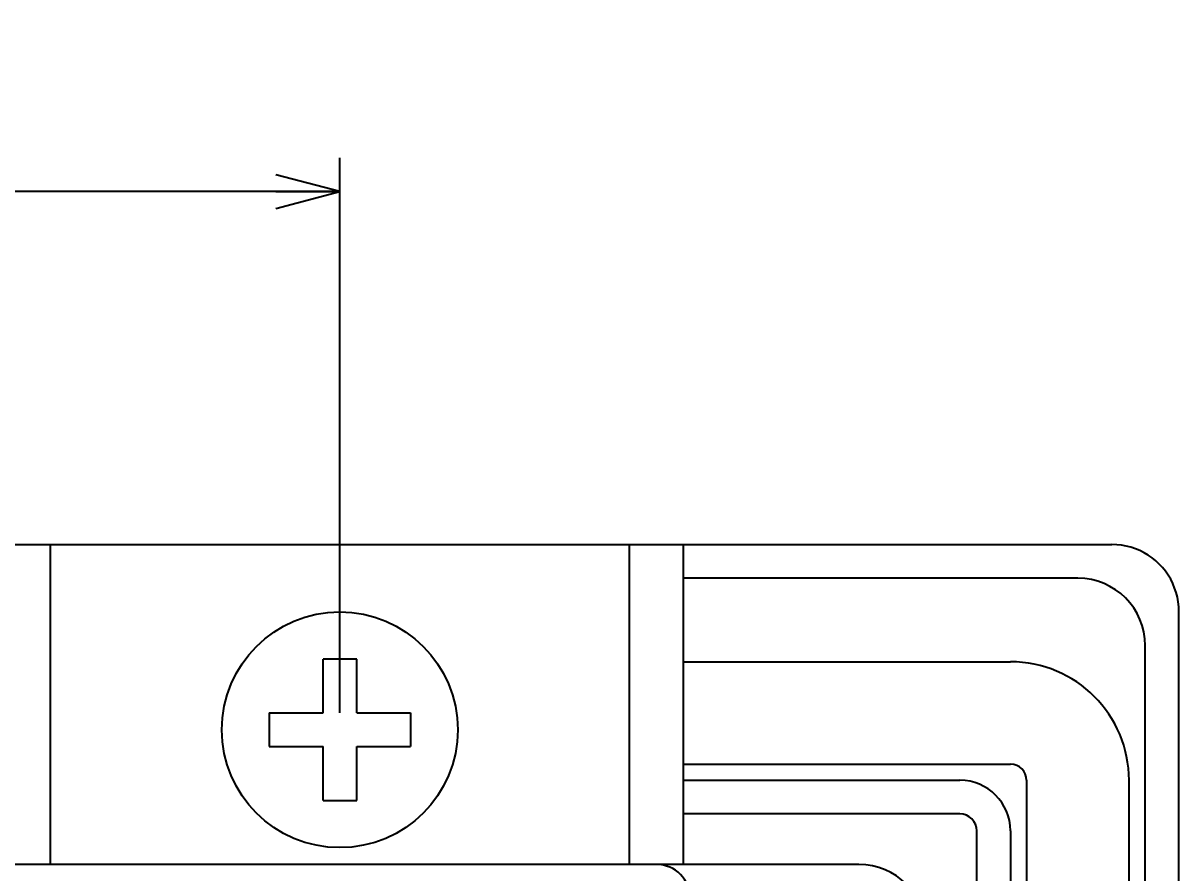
# Model space of a CAD drawing. Extents: x 0 to 563, y 0 to 379.
# Drawn here: x 529.12 to 563.42, y 243.82 to 269.06 of the extents above; entities that cross this region are included whole.
import ezdxf
from ezdxf.enums import TextEntityAlignment as Align

# ---------------------------------------------------------------- set-up
doc = ezdxf.new("R2010")
doc.units = 0
doc.header["$LTSCALE"] = 32.67
doc.layers.get('0').update_dxf_attribs({"linetype": 'CONTINUOUS'})
doc.layers.add('DIM', color=7, linetype='CONTINUOUS')
doc.styles.get("Standard").update_dxf_attribs({"font": 'txt', "width": 0.8})
doc.dimstyles.get("Standard").update_dxf_attribs({"dimtxt": 2.5, "dimasz": 2.5, "dimexe": 1.25, "dimexo": 0.625, "dimtad": 1, "dimcen": 2.5, "dimazin": 3, "dimtfac": 1, "dimtmove": 0, "dimatfit": 3})

# ---------------------------------------------------------------- blocks, each defined once
blk = doc.blocks.new('_OPEN')
at = {"color": 0, "linetype": 'BYBLOCK'}
for p, q in [((0, 0), (-1, 0.263)), ((-1, -0.263), (0, 0)), ((-1, 0), (0, 0))]:
    blk.add_line(p, q, dxfattribs=at)
blk = doc.blocks.new('*D8')
at = {"layer": 'DIM', "color": 2, "linetype": 'CONTINUOUS'}
for p, q in [((421.318, 248.573), (421.318, 265.055)), ((538.518, 248.573), (538.518, 265.055)), ((421.318, 264.055), (479.918, 264.055)), ((538.518, 264.055), (479.918, 264.055))]:
    blk.add_line(p, q, dxfattribs=at)
at = {"layer": 'DIM', "color": 2, "linetype": 'CONTINUOUS', "xscale": 1.9, "yscale": 1.9, "zscale": 1.9, "rotation": 180}
blk.add_blockref('_OPEN', (421.318, 264.055), dxfattribs=at)
at = {"layer": 'DIM', "color": 2, "linetype": 'CONTINUOUS', "xscale": 1.9, "yscale": 1.9, "zscale": 1.9}
blk.add_blockref('_OPEN', (538.518, 264.055), dxfattribs=at)
at = {"layer": 'DIM', "color": 2, "linetype": 'CONTINUOUS', "width": 0.8}
blk.add_text('117', height=4, dxfattribs=at).set_placement((479.918, 265.055), align=Align.CENTER)

msp = doc.modelspace()

# ---------------------------------------------------------------- linework, layer by layer
at = {"color": 7, "linetype": 'CONTINUOUS'}
for p, q in [((398.407, 253.573), (561.429, 253.573)), ((529.918, 253.573), (529.918, 244.073)), ((547.118, 244.073), (547.118, 253.573)), ((548.718, 244.073), (548.718, 253.573)), ((561.572, 253.568), (561.429, 253.573)), ((561.714, 253.553), (561.572, 253.568)), ((561.854, 253.528), (561.714, 253.553)), ((561.992, 253.493), (561.854, 253.528)), ((562.127, 253.448), (561.992, 253.493)), ((562.258, 253.394), (562.127, 253.448)), ((562.385, 253.33), (562.258, 253.394)), ((562.507, 253.258), (562.385, 253.33)), ((562.623, 253.177), (562.507, 253.258)), ((562.733, 253.089), (562.623, 253.177)), ((562.836, 252.992), (562.733, 253.089)), ((562.933, 252.889), (562.836, 252.992)), ((563.022, 252.778), (562.933, 252.889)), ((560.418, 252.573), (548.718, 252.573)), ((563.102, 252.662), (563.022, 252.778)), ((563.175, 252.54), (563.102, 252.662)), ((563.238, 252.414), (563.175, 252.54)), ((563.292, 252.282), (563.238, 252.414)), ((563.337, 252.148), (563.292, 252.282)), ((563.372, 252.01), (563.337, 252.148)), ((563.397, 251.869), (563.372, 252.01)), ((563.413, 251.727), (563.397, 251.869)), ((563.418, 251.584), (563.413, 251.727)), ((563.418, 116.562), (563.418, 251.584)), ((562.418, 117.573), (562.418, 250.573)), ((539.018, 250.173), (538.018, 250.173)), ((538.018, 248.573), (538.018, 250.173)), ((539.018, 248.573), (539.018, 250.173)), ((548.718, 250.093), (558.418, 250.093)), ((536.418, 248.573), (538.018, 248.573)), ((536.418, 248.573), (536.418, 247.573)), ((539.018, 248.573), (540.618, 248.573)), ((540.618, 248.573), (540.618, 247.573)), ((536.418, 247.573), (538.018, 247.573)), ((538.018, 245.973), (538.018, 247.573)), ((539.018, 247.573), (540.618, 247.573)), ((539.018, 245.973), (539.018, 247.573)), ((548.718, 247.054), (558.418, 247.054)), ((548.718, 246.573), (556.918, 246.573)), ((558.898, 246.573), (558.898, 121.573)), ((561.937, 246.573), (561.937, 121.573)), ((538.018, 245.973), (539.018, 245.973)), ((556.918, 245.573), (548.718, 245.573)), ((557.418, 234.323), (557.418, 245.073)), ((558.418, 245.073), (558.418, 123.073)), ((553.918, 244.073), (405.918, 244.073))]:
    msp.add_line(p, q, dxfattribs=at)
msp.add_circle((538.518, 248.073), 3.5, dxfattribs=at)
for centre, radius in [((560.418, 250.573), 2), ((558.418, 246.573), 3.52), ((558.418, 246.573), 0.48), ((556.918, 245.073), 1.5), ((556.918, 245.073), 0.5), ((547.918, 243.073), 1), ((553.918, 242.073), 2)]:
    msp.add_arc(centre, radius, 0, 90, dxfattribs=at)

# ---------------------------------------------------------------- dimensions: what is measured, and where the dimension line sits
at = {"layer": 'DIM', "color": 2, "linetype": 'CONTINUOUS'}
dim = msp.add_linear_dim(base=(538.518, 264.055), p1=(421.318, 248.073), p2=(538.518, 248.073), dimstyle='Standard', dxfattribs=at)
dim.commit()
dim.dimension.update_dxf_attribs({"geometry": '*D8', "text_midpoint": (480.118, 264.055), "dimtype": 128})

doc.saveas('drawing.dxf')
